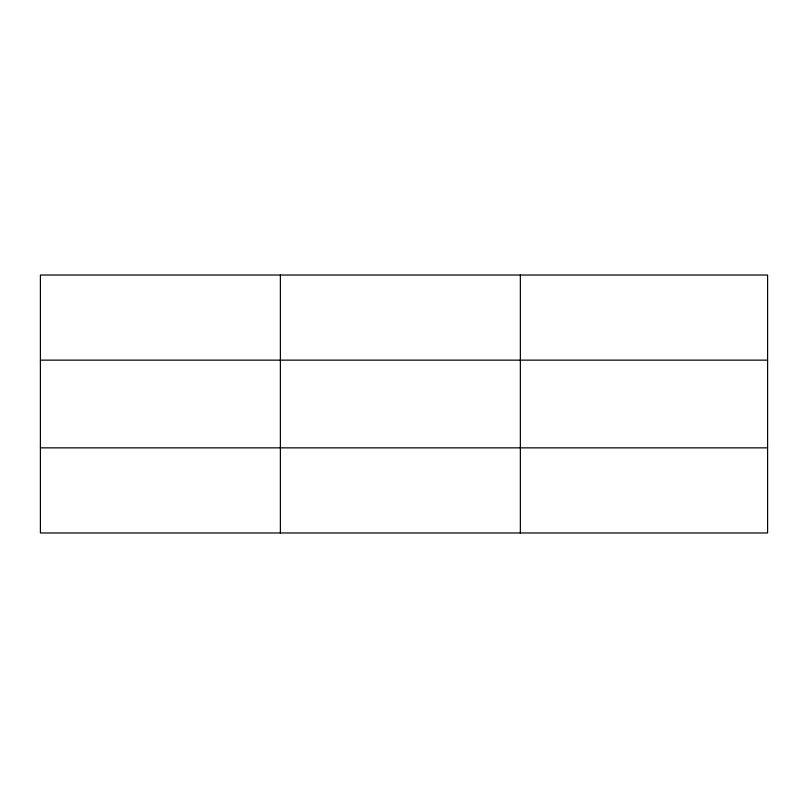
<?xml version="1.0" encoding="UTF-8"?>
<svg xmlns="http://www.w3.org/2000/svg" width="808" height="808" viewBox="0 0 808 808"><rect width="100%" height="100%" fill="white"/><g stroke="black" fill="none" stroke-linecap="round" stroke-linejoin="round"><path stroke-width="1.21" d="M280.376 532.977L280.376 275.023M520.352 532.977L520.352 275.023M767.6 447.854L767.6 532.977L40.4 532.977L40.4 275.023L767.6 275.023L767.6 447.854L40.4 447.854M40.4 360.146L767.6 360.146"/></g></svg>
